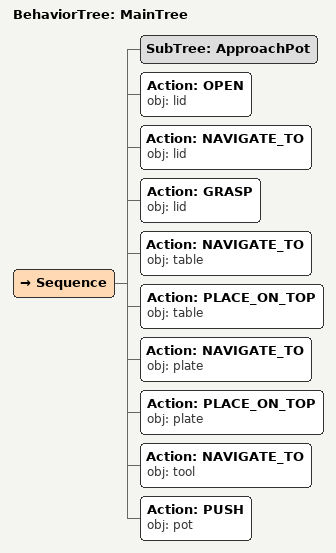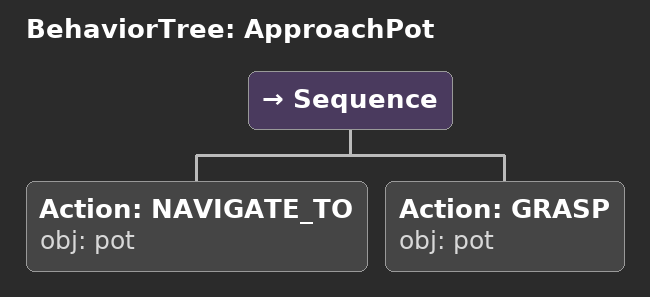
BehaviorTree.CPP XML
<root main_tree_to_execute="MainTree">
  <BehaviorTree ID="MainTree">
    <Sequence>
      <!-- Execute subtree ApproachPot -->
      <SubTree ID="ApproachPot" />
      <!-- Open lid -->
      <Action ID="OPEN" obj="lid" />
      <!-- Navigate to lid -->
      <Action ID="NAVIGATE_TO" obj="lid" />
      <!-- Grasp lid -->
      <Action ID="GRASP" obj="lid" />
      <!-- Navigate to table -->
      <Action ID="NAVIGATE_TO" obj="table" />
      <!-- Place on table -->
      <Action ID="PLACE_ON_TOP" obj="table" />
      <!-- Navigate to plate -->
      <Action ID="NAVIGATE_TO" obj="plate" />
      <!-- Place on plate -->
      <Action ID="PLACE_ON_TOP" obj="plate" />
      <!-- Navigate to tool -->
      <Action ID="NAVIGATE_TO" obj="tool" />
      <!-- Push pot forward toward front edge of table -->
      <Action ID="PUSH" obj="pot" />
    </Sequence>
  </BehaviorTree>
  <!-- Subtree definition ApproachPot -->
  <BehaviorTree ID="ApproachPot">
    <Sequence>
      <!-- Navigate to pot -->
      <Action ID="NAVIGATE_TO" obj="pot" />
      <!-- Grasp pot -->
      <Action ID="GRASP" obj="pot" />
    </Sequence>
  </BehaviorTree>
</root>
